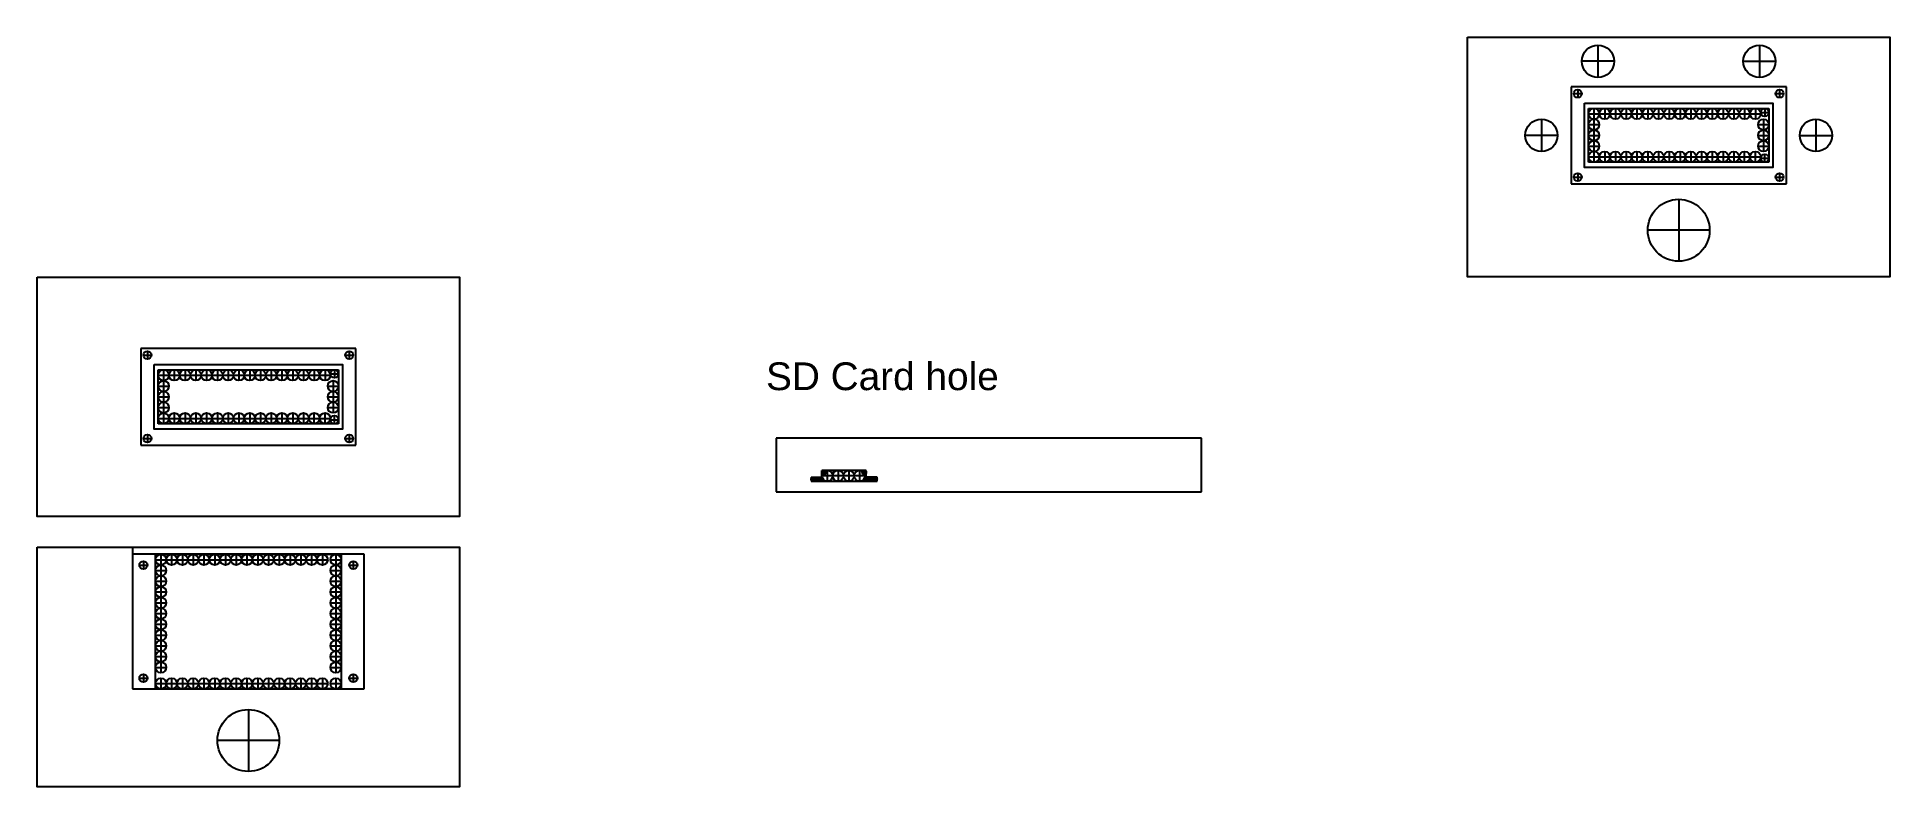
# Model space of a CAD drawing. Header units: millimetres. Extents: x 8 to 696, y 12 to 291.
import ezdxf

# ---------------------------------------------------------------- set-up
doc = ezdxf.new("R2010")
doc.units = ezdxf.units.MM
doc.header["$MEASUREMENT"] = 0
doc.styles.get("Standard").update_dxf_attribs({"font": 'arial.ttf'})

msp = doc.modelspace()

# ---------------------------------------------------------------- linework, layer by layer
for p, q in [((587.77, 287.5), (587.77, 275.5)), ((647.77, 287.5), (647.77, 275.5)), ((593.77, 281.5), (581.77, 281.5)), ((641.77, 281.5), (653.77, 281.5)), ((657.77, 272), (577.77, 272)), ((577.77, 272), (577.77, 236)), ((578.77, 269.5), (581.77, 269.5)), ((580.27, 271), (580.27, 268)), ((653.77, 269.5), (656.77, 269.5)), ((655.27, 271), (655.27, 268)), ((657.77, 236), (657.77, 272)), ((584.27, 264), (651.27, 264)), ((584.27, 244), (584.27, 264)), ((584.27, 262), (588.27, 262)), ((586.27, 264), (586.27, 260)), ((588.27, 262), (592.27, 262)), ((590.27, 264), (590.27, 260)), ((592.27, 262), (596.27, 262)), ((594.27, 264), (594.27, 260)), ((596.27, 262), (600.27, 262)), ((598.27, 264), (598.27, 260)), ((600.27, 262), (604.27, 262)), ((602.27, 264), (602.27, 260)), ((604.27, 262), (608.27, 262)), ((606.27, 264), (606.27, 260)), ((608.27, 262), (612.27, 262)), ((610.27, 264), (610.27, 260)), ((612.27, 262), (616.27, 262)), ((614.27, 264), (614.27, 260)), ((616.27, 262), (620.27, 262)), ((618.27, 264), (618.27, 260)), ((620.27, 262), (624.27, 262)), ((622.27, 264), (622.27, 260)), ((624.27, 262), (628.27, 262)), ((626.27, 264), (626.27, 260)), ((628.27, 262), (632.27, 262)), ((630.27, 264), (630.27, 260)), ((632.27, 262), (636.27, 262)), ((634.27, 264), (634.27, 260)), ((636.27, 262), (640.27, 262)), ((638.27, 264), (638.27, 260)), ((640.27, 262), (644.27, 262)), ((642.27, 264), (642.27, 260)), ((644.27, 262), (648.27, 262)), ((646.27, 264), (646.27, 260)), ((648.27, 262.5), (651.27, 262.5)), ((649.77, 264), (649.77, 261)), ((651.27, 264), (651.27, 244)), ((566.77, 260), (566.77, 248)), ((584.27, 258), (588.27, 258)), ((586.27, 260), (586.27, 256)), ((586.27, 256), (586.27, 252)), ((647.27, 258), (651.27, 258)), ((649.27, 260), (649.27, 256)), ((649.27, 256), (649.27, 252)), ((668.77, 260), (668.77, 248)), ((572.77, 254), (560.77, 254)), ((584.27, 254), (588.27, 254)), ((584.27, 250), (588.27, 250)), ((586.27, 252), (586.27, 248)), ((586.27, 248), (586.27, 244)), ((590.27, 248), (590.27, 244)), ((594.27, 248), (594.27, 244)), ((598.27, 248), (598.27, 244)), ((602.27, 248), (602.27, 244)), ((606.27, 248), (606.27, 244)), ((610.27, 248), (610.27, 244)), ((614.27, 248), (614.27, 244)), ((618.27, 248), (618.27, 244)), ((622.27, 248), (622.27, 244)), ((626.27, 248), (626.27, 244)), ((630.27, 248), (630.27, 244)), ((634.27, 248), (634.27, 244)), ((638.27, 248), (638.27, 244)), ((642.27, 244), (642.27, 248)), ((646.27, 244), (646.27, 248)), ((647.27, 254), (651.27, 254)), ((647.27, 250), (651.27, 250)), ((649.27, 252), (649.27, 248)), ((662.77, 254), (674.77, 254)), ((584.27, 246), (588.27, 246)), ((651.27, 244), (584.27, 244)), ((588.27, 246), (592.27, 246)), ((592.27, 246), (596.27, 246)), ((596.27, 246), (600.27, 246)), ((600.27, 246), (604.27, 246)), ((604.27, 246), (608.27, 246)), ((608.27, 246), (612.27, 246)), ((612.27, 246), (616.27, 246)), ((616.27, 246), (620.27, 246)), ((620.27, 246), (624.27, 246)), ((624.27, 246), (628.27, 246)), ((628.27, 246), (632.27, 246)), ((632.27, 246), (636.27, 246)), ((636.27, 246), (640.27, 246)), ((640.27, 246), (644.27, 246)), ((644.27, 246), (648.27, 246)), ((648.27, 245.5), (651.27, 245.5)), ((649.77, 244), (649.77, 247)), ((577.77, 236), (657.77, 236)), ((578.77, 238.5), (581.77, 238.5)), ((580.27, 240), (580.27, 237)), ((653.77, 238.5), (656.77, 238.5)), ((655.27, 240), (655.27, 237)), ((617.77, 230.25), (617.77, 207.25)), ((629.27, 218.75), (606.27, 218.75)), ((126.3, 174.89), (46.3, 174.89)), ((46.3, 174.89), (46.3, 138.89)), ((47.3, 172.39), (50.3, 172.39)), ((48.8, 173.89), (48.8, 170.89)), ((122.3, 172.39), (125.3, 172.39)), ((123.8, 173.89), (123.8, 170.89)), ((126.3, 138.89), (126.3, 174.89)), ((52.8, 166.89), (119.8, 166.89)), ((52.8, 146.89), (52.8, 166.89)), ((54.8, 166.89), (54.8, 162.89)), ((58.8, 166.89), (58.8, 162.89)), ((62.8, 166.89), (62.8, 162.89)), ((66.8, 166.89), (66.8, 162.89)), ((70.8, 166.89), (70.8, 162.89)), ((74.8, 166.89), (74.8, 162.89)), ((78.8, 166.89), (78.8, 162.89)), ((82.8, 166.89), (82.8, 162.89)), ((86.8, 166.89), (86.8, 162.89)), ((90.8, 166.89), (90.8, 162.89)), ((94.8, 166.89), (94.8, 162.89)), ((98.8, 166.89), (98.8, 162.89)), ((102.8, 166.89), (102.8, 162.89)), ((106.8, 166.89), (106.8, 162.89)), ((110.8, 166.89), (110.8, 162.89)), ((114.8, 166.89), (114.8, 162.89)), ((116.8, 165.39), (119.8, 165.39)), ((118.3, 166.89), (118.3, 163.89)), ((119.8, 166.89), (119.8, 146.89)), ((52.8, 164.89), (56.8, 164.89)), ((52.8, 160.89), (56.8, 160.89)), ((54.8, 162.89), (54.8, 158.89)), ((54.8, 158.89), (54.8, 154.89)), ((56.8, 164.89), (60.8, 164.89)), ((60.8, 164.89), (64.8, 164.89)), ((64.8, 164.89), (68.8, 164.89)), ((68.8, 164.89), (72.8, 164.89)), ((72.8, 164.89), (76.8, 164.89)), ((76.8, 164.89), (80.8, 164.89)), ((80.8, 164.89), (84.8, 164.89)), ((84.8, 164.89), (88.8, 164.89)), ((88.8, 164.89), (92.8, 164.89)), ((92.8, 164.89), (96.8, 164.89)), ((96.8, 164.89), (100.8, 164.89)), ((100.8, 164.89), (104.8, 164.89)), ((104.8, 164.89), (108.8, 164.89)), ((108.8, 164.89), (112.8, 164.89)), ((112.8, 164.89), (116.8, 164.89)), ((115.8, 160.89), (119.8, 160.89)), ((117.8, 162.89), (117.8, 158.89)), ((117.8, 158.89), (117.8, 154.89)), ((52.8, 156.89), (56.8, 156.89)), ((52.8, 152.89), (56.8, 152.89)), ((54.8, 154.89), (54.8, 150.89)), ((115.8, 156.89), (119.8, 156.89)), ((115.8, 152.89), (119.8, 152.89)), ((117.8, 154.89), (117.8, 150.89)), ((52.8, 148.89), (56.8, 148.89)), ((119.8, 146.89), (52.8, 146.89)), ((54.8, 150.89), (54.8, 146.89)), ((56.8, 148.89), (60.8, 148.89)), ((58.8, 150.89), (58.8, 146.89)), ((60.8, 148.89), (64.8, 148.89)), ((62.8, 150.89), (62.8, 146.89)), ((64.8, 148.89), (68.8, 148.89)), ((66.8, 150.89), (66.8, 146.89)), ((68.8, 148.89), (72.8, 148.89)), ((70.8, 150.89), (70.8, 146.89)), ((72.8, 148.89), (76.8, 148.89)), ((74.8, 150.89), (74.8, 146.89)), ((76.8, 148.89), (80.8, 148.89)), ((78.8, 150.89), (78.8, 146.89)), ((80.8, 148.89), (84.8, 148.89)), ((82.8, 150.89), (82.8, 146.89)), ((84.8, 148.89), (88.8, 148.89)), ((86.8, 150.89), (86.8, 146.89)), ((88.8, 148.89), (92.8, 148.89)), ((90.8, 150.89), (90.8, 146.89)), ((92.8, 148.89), (96.8, 148.89)), ((94.8, 150.89), (94.8, 146.89)), ((96.8, 148.89), (100.8, 148.89)), ((98.8, 150.89), (98.8, 146.89)), ((100.8, 148.89), (104.8, 148.89)), ((102.8, 150.89), (102.8, 146.89)), ((104.8, 148.89), (108.8, 148.89)), ((106.8, 150.89), (106.8, 146.89)), ((108.8, 148.89), (112.8, 148.89)), ((110.8, 146.89), (110.8, 150.89)), ((112.8, 148.89), (116.8, 148.89)), ((114.8, 146.89), (114.8, 150.89)), ((116.8, 148.39), (119.8, 148.39)), ((118.3, 146.89), (118.3, 149.89)), ((46.3, 138.89), (126.3, 138.89)), ((47.3, 141.39), (50.3, 141.39)), ((48.8, 142.89), (48.8, 139.89)), ((122.3, 141.39), (125.3, 141.39)), ((123.8, 142.89), (123.8, 139.89)), ((282.42, 141.57), (282.42, 121.57)), ((440.42, 141.57), (282.42, 141.57)), ((440.42, 121.57), (440.42, 141.57)), ((295.42, 127.07), (295.42, 125.57)), ((295.42, 127.07), (299.42, 127.07)), ((296.92, 126.32), (295.42, 126.32)), ((295.42, 125.57), (319.92, 125.57)), ((296.17, 127.07), (296.17, 125.57)), ((298.42, 126.32), (296.92, 126.32)), ((297.67, 127.07), (297.67, 125.57)), ((299.92, 126.32), (298.42, 126.32)), ((299.17, 127.07), (299.17, 125.57)), ((315.92, 129.57), (299.42, 129.57)), ((299.42, 127.07), (299.42, 129.57)), ((300.92, 128.82), (299.42, 128.82)), ((303.42, 127.57), (299.42, 127.57)), ((300.17, 129.57), (300.17, 128.07)), ((301.42, 129.57), (301.42, 125.57)), ((307.42, 127.57), (303.42, 127.57)), ((305.42, 129.57), (305.42, 125.57)), ((311.42, 127.57), (307.42, 127.57)), ((309.42, 129.57), (309.42, 125.57)), ((315.42, 127.57), (311.42, 127.57)), ((313.42, 129.57), (313.42, 125.57)), ((314.42, 128.82), (315.92, 128.82)), ((315.17, 129.57), (315.17, 128.07)), ((316.92, 126.32), (315.42, 126.32)), ((315.92, 127.07), (315.92, 129.57)), ((319.92, 127.07), (315.92, 127.07)), ((316.17, 127.07), (316.17, 125.57)), ((318.42, 126.32), (316.92, 126.32)), ((317.67, 127.07), (317.67, 125.57)), ((319.92, 126.32), (318.42, 126.32)), ((319.17, 127.07), (319.17, 125.57)), ((319.92, 125.57), (319.92, 127.07)), ((282.42, 121.57), (440.42, 121.57)), ((43.3, 101), (43.3, 98.4)), ((43.3, 98.4), (43.3, 48.4)), ((129.3, 98.4), (43.3, 98.4)), ((51.8, 96.4), (55.8, 96.4)), ((53.8, 98.4), (53.8, 94.4)), ((55.8, 96.4), (59.8, 96.4)), ((57.8, 98.4), (57.8, 94.4)), ((59.8, 96.4), (63.8, 96.4)), ((61.8, 98.4), (61.8, 94.4)), ((63.8, 96.4), (67.8, 96.4)), ((65.8, 98.4), (65.8, 94.4)), ((67.8, 96.4), (71.8, 96.4)), ((69.8, 98.4), (69.8, 94.4)), ((71.8, 96.4), (75.8, 96.4)), ((73.8, 98.4), (73.8, 94.4)), ((75.8, 96.4), (79.8, 96.4)), ((77.8, 98.4), (77.8, 94.4)), ((79.8, 96.4), (83.8, 96.4)), ((81.8, 98.4), (81.8, 94.4)), ((83.8, 96.4), (87.8, 96.4)), ((85.8, 98.4), (85.8, 94.4)), ((87.8, 96.4), (91.8, 96.4)), ((89.8, 98.4), (89.8, 94.4)), ((91.8, 96.4), (95.8, 96.4)), ((93.8, 98.4), (93.8, 94.4)), ((95.8, 96.4), (99.8, 96.4)), ((97.8, 98.4), (97.8, 94.4)), ((99.8, 96.4), (103.8, 96.4)), ((101.8, 98.4), (101.8, 94.4)), ((103.8, 96.4), (107.8, 96.4)), ((105.8, 98.4), (105.8, 94.4)), ((107.8, 96.4), (111.8, 96.4)), ((109.8, 98.4), (109.8, 94.4)), ((111.8, 96.4), (115.8, 96.4)), ((113.8, 98.4), (113.8, 94.4)), ((116.8, 96.4), (120.8, 96.4)), ((118.8, 98.4), (118.8, 94.4)), ((129.3, 48.4), (129.3, 98.4)), ((45.8, 94.4), (48.8, 94.4)), ((47.3, 95.9), (47.3, 92.9)), ((51.8, 92.4), (55.8, 92.4)), ((53.8, 94.4), (53.8, 90.4)), ((53.8, 90.4), (53.8, 86.4)), ((116.8, 92.4), (120.8, 92.4)), ((118.8, 94.4), (118.8, 90.4)), ((118.8, 90.4), (118.8, 86.4)), ((123.8, 94.4), (126.8, 94.4)), ((125.3, 95.9), (125.3, 92.9)), ((51.8, 88.4), (55.8, 88.4)), ((51.8, 84.4), (55.8, 84.4)), ((53.8, 86.4), (53.8, 82.4)), ((116.8, 88.4), (120.8, 88.4)), ((116.8, 84.4), (120.8, 84.4)), ((118.8, 86.4), (118.8, 82.4)), ((51.8, 80.4), (55.8, 80.4)), ((51.8, 76.4), (55.8, 76.4)), ((53.8, 82.4), (53.8, 78.4)), ((53.8, 78.4), (53.8, 74.4)), ((116.8, 80.4), (120.8, 80.4)), ((116.8, 76.4), (120.8, 76.4)), ((118.8, 82.4), (118.8, 78.4)), ((118.8, 78.4), (118.8, 74.4)), ((51.8, 72.4), (55.8, 72.4)), ((53.8, 74.4), (53.8, 70.4)), ((53.8, 70.4), (53.8, 66.4)), ((116.8, 72.4), (120.8, 72.4)), ((118.8, 74.4), (118.8, 70.4)), ((118.8, 70.4), (118.8, 66.4)), ((51.8, 68.4), (55.8, 68.4)), ((51.8, 64.4), (55.8, 64.4)), ((53.8, 66.4), (53.8, 62.4)), ((53.8, 62.4), (53.8, 58.4)), ((116.8, 68.4), (120.8, 68.4)), ((116.8, 64.4), (120.8, 64.4)), ((118.8, 66.4), (118.8, 62.4)), ((118.8, 62.4), (118.8, 58.4)), ((51.8, 60.4), (55.8, 60.4)), ((51.8, 56.4), (55.8, 56.4)), ((53.8, 58.4), (53.8, 54.4)), ((116.8, 60.4), (120.8, 60.4)), ((116.8, 56.4), (120.8, 56.4)), ((118.8, 58.4), (118.8, 54.4)), ((43.3, 48.4), (129.3, 48.4)), ((45.8, 52.4), (48.8, 52.4)), ((47.3, 53.9), (47.3, 50.9)), ((51.8, 50.4), (55.8, 50.4)), ((53.8, 52.4), (53.8, 48.4)), ((55.8, 50.4), (59.8, 50.4)), ((57.8, 52.4), (57.8, 48.4)), ((59.8, 50.4), (63.8, 50.4)), ((61.8, 52.4), (61.8, 48.4)), ((63.8, 50.4), (67.8, 50.4)), ((65.8, 52.4), (65.8, 48.4)), ((67.8, 50.4), (71.8, 50.4)), ((69.8, 52.4), (69.8, 48.4)), ((71.8, 50.4), (75.8, 50.4)), ((73.8, 52.4), (73.8, 48.4)), ((75.8, 50.4), (79.8, 50.4)), ((77.8, 52.4), (77.8, 48.4)), ((79.8, 50.4), (83.8, 50.4)), ((81.8, 52.4), (81.8, 48.4)), ((83.8, 50.4), (87.8, 50.4)), ((85.8, 52.4), (85.8, 48.4)), ((87.8, 50.4), (91.8, 50.4)), ((89.8, 52.4), (89.8, 48.4)), ((91.8, 50.4), (95.8, 50.4)), ((93.8, 52.4), (93.8, 48.4)), ((95.8, 50.4), (99.8, 50.4)), ((97.8, 52.4), (97.8, 48.4)), ((99.8, 50.4), (103.8, 50.4)), ((101.8, 52.4), (101.8, 48.4)), ((103.8, 50.4), (107.8, 50.4)), ((105.8, 52.4), (105.8, 48.4)), ((107.8, 50.4), (111.8, 50.4)), ((109.8, 52.4), (109.8, 48.4)), ((111.8, 50.4), (115.8, 50.4)), ((113.8, 52.4), (113.8, 48.4)), ((116.8, 50.4), (120.8, 50.4)), ((118.8, 52.4), (118.8, 48.4)), ((123.8, 52.4), (126.8, 52.4)), ((125.3, 53.9), (125.3, 50.9)), ((86.3, 40.75), (86.3, 17.75)), ((97.8, 29.25), (74.8, 29.25))]:
    msp.add_line(p, q)
for points in [[(539.27, 290.5), (696.27, 290.5), (696.27, 201.5), (539.27, 201.5)], [(582.77, 266), (652.77, 266), (652.77, 242), (582.77, 242)], [(7.8, 201.39), (164.8, 201.39), (164.8, 112.39), (7.8, 112.39)], [(51.3, 168.89), (121.3, 168.89), (121.3, 144.89), (51.3, 144.89)], [(7.8, 101), (164.8, 101), (164.8, 12), (7.8, 12)]]:
    msp.add_lwpolyline(points, close=True)
msp.add_lwpolyline([(51.8, 98.4), (120.8, 98.4), (120.8, 48.4), (51.8, 48.4), (51.8, 98.4)])
for centre, radius in [((587.77, 281.5), 6), ((647.77, 281.5), 6), ((580.27, 269.5), 1.5), ((655.27, 269.5), 1.5), ((586.27, 262), 2), ((590.27, 262), 2), ((594.27, 262), 2), ((598.27, 262), 2), ((602.27, 262), 2), ((606.27, 262), 2), ((610.27, 262), 2), ((614.27, 262), 2), ((618.27, 262), 2), ((622.27, 262), 2), ((626.27, 262), 2), ((630.27, 262), 2), ((634.27, 262), 2), ((638.27, 262), 2), ((642.27, 262), 2), ((646.27, 262), 2), ((649.77, 262.5), 1.5), ((566.77, 254), 6), ((586.27, 258), 2), ((586.27, 254), 2), ((649.27, 258), 2), ((649.27, 254), 2), ((668.77, 254), 6), ((586.27, 250), 2), ((586.27, 246), 2), ((590.27, 246), 2), ((594.27, 246), 2), ((598.27, 246), 2), ((602.27, 246), 2), ((606.27, 246), 2), ((610.27, 246), 2), ((614.27, 246), 2), ((618.27, 246), 2), ((622.27, 246), 2), ((626.27, 246), 2), ((630.27, 246), 2), ((634.27, 246), 2), ((638.27, 246), 2), ((642.27, 246), 2), ((646.27, 246), 2), ((649.27, 250), 2), ((649.77, 245.5), 1.5), ((580.27, 238.5), 1.5), ((655.27, 238.5), 1.5), ((617.77, 218.75), 11.5), ((48.8, 172.39), 1.5), ((123.8, 172.39), 1.5), ((54.8, 164.89), 2), ((58.8, 164.89), 2), ((62.8, 164.89), 2), ((66.8, 164.89), 2), ((70.8, 164.89), 2), ((74.8, 164.89), 2), ((78.8, 164.89), 2), ((82.8, 164.89), 2), ((86.8, 164.89), 2), ((90.8, 164.89), 2), ((94.8, 164.89), 2), ((98.8, 164.89), 2), ((102.8, 164.89), 2), ((106.8, 164.89), 2), ((110.8, 164.89), 2), ((114.8, 164.89), 2), ((118.3, 165.39), 1.5), ((54.8, 160.89), 2), ((54.8, 156.89), 2), ((117.8, 160.89), 2), ((117.8, 156.89), 2), ((54.8, 152.89), 2), ((117.8, 152.89), 2), ((54.8, 148.89), 2), ((58.8, 148.89), 2), ((62.8, 148.89), 2), ((66.8, 148.89), 2), ((70.8, 148.89), 2), ((74.8, 148.89), 2), ((78.8, 148.89), 2), ((82.8, 148.89), 2), ((86.8, 148.89), 2), ((90.8, 148.89), 2), ((94.8, 148.89), 2), ((98.8, 148.89), 2), ((102.8, 148.89), 2), ((106.8, 148.89), 2), ((110.8, 148.89), 2), ((114.8, 148.89), 2), ((118.3, 148.39), 1.5), ((48.8, 141.39), 1.5), ((123.8, 141.39), 1.5), ((296.17, 126.32), 0.75), ((297.67, 126.32), 0.75), ((299.17, 126.32), 0.75), ((300.17, 128.82), 0.75), ((301.42, 127.57), 2), ((305.42, 127.57), 2), ((309.42, 127.57), 2), ((313.42, 127.57), 2), ((315.17, 128.82), 0.75), ((316.17, 126.32), 0.75), ((317.67, 126.32), 0.75), ((319.17, 126.32), 0.75), ((53.8, 96.4), 2), ((57.8, 96.4), 2), ((61.8, 96.4), 2), ((65.8, 96.4), 2), ((69.8, 96.4), 2), ((73.8, 96.4), 2), ((77.8, 96.4), 2), ((81.8, 96.4), 2), ((85.8, 96.4), 2), ((89.8, 96.4), 2), ((93.8, 96.4), 2), ((97.8, 96.4), 2), ((101.8, 96.4), 2), ((105.8, 96.4), 2), ((109.8, 96.4), 2), ((113.8, 96.4), 2), ((118.8, 96.4), 2), ((47.3, 94.4), 1.5), ((53.8, 92.4), 2), ((53.8, 88.4), 2), ((118.8, 92.4), 2), ((118.8, 88.4), 2), ((125.3, 94.4), 1.5), ((53.8, 84.4), 2), ((118.8, 84.4), 2), ((53.8, 80.4), 2), ((53.8, 76.4), 2), ((118.8, 80.4), 2), ((118.8, 76.4), 2), ((53.8, 72.4), 2), ((53.8, 68.4), 2), ((118.8, 72.4), 2), ((118.8, 68.4), 2), ((53.8, 64.4), 2), ((53.8, 60.4), 2), ((118.8, 64.4), 2), ((118.8, 60.4), 2), ((53.8, 56.4), 2), ((118.8, 56.4), 2), ((47.3, 52.4), 1.5), ((53.8, 50.4), 2), ((57.8, 50.4), 2), ((61.8, 50.4), 2), ((65.8, 50.4), 2), ((69.8, 50.4), 2), ((73.8, 50.4), 2), ((77.8, 50.4), 2), ((81.8, 50.4), 2), ((85.8, 50.4), 2), ((89.8, 50.4), 2), ((93.8, 50.4), 2), ((97.8, 50.4), 2), ((101.8, 50.4), 2), ((105.8, 50.4), 2), ((109.8, 50.4), 2), ((113.8, 50.4), 2), ((118.8, 50.4), 2), ((125.3, 52.4), 1.5), ((86.3, 29.25), 11.5)]:
    msp.add_circle(centre, radius)

# ---------------------------------------------------------------- texts
msp.add_text('SD Card hole', height=10.3112).set_placement((278.67, 159.37))

doc.saveas('drawing.dxf')
